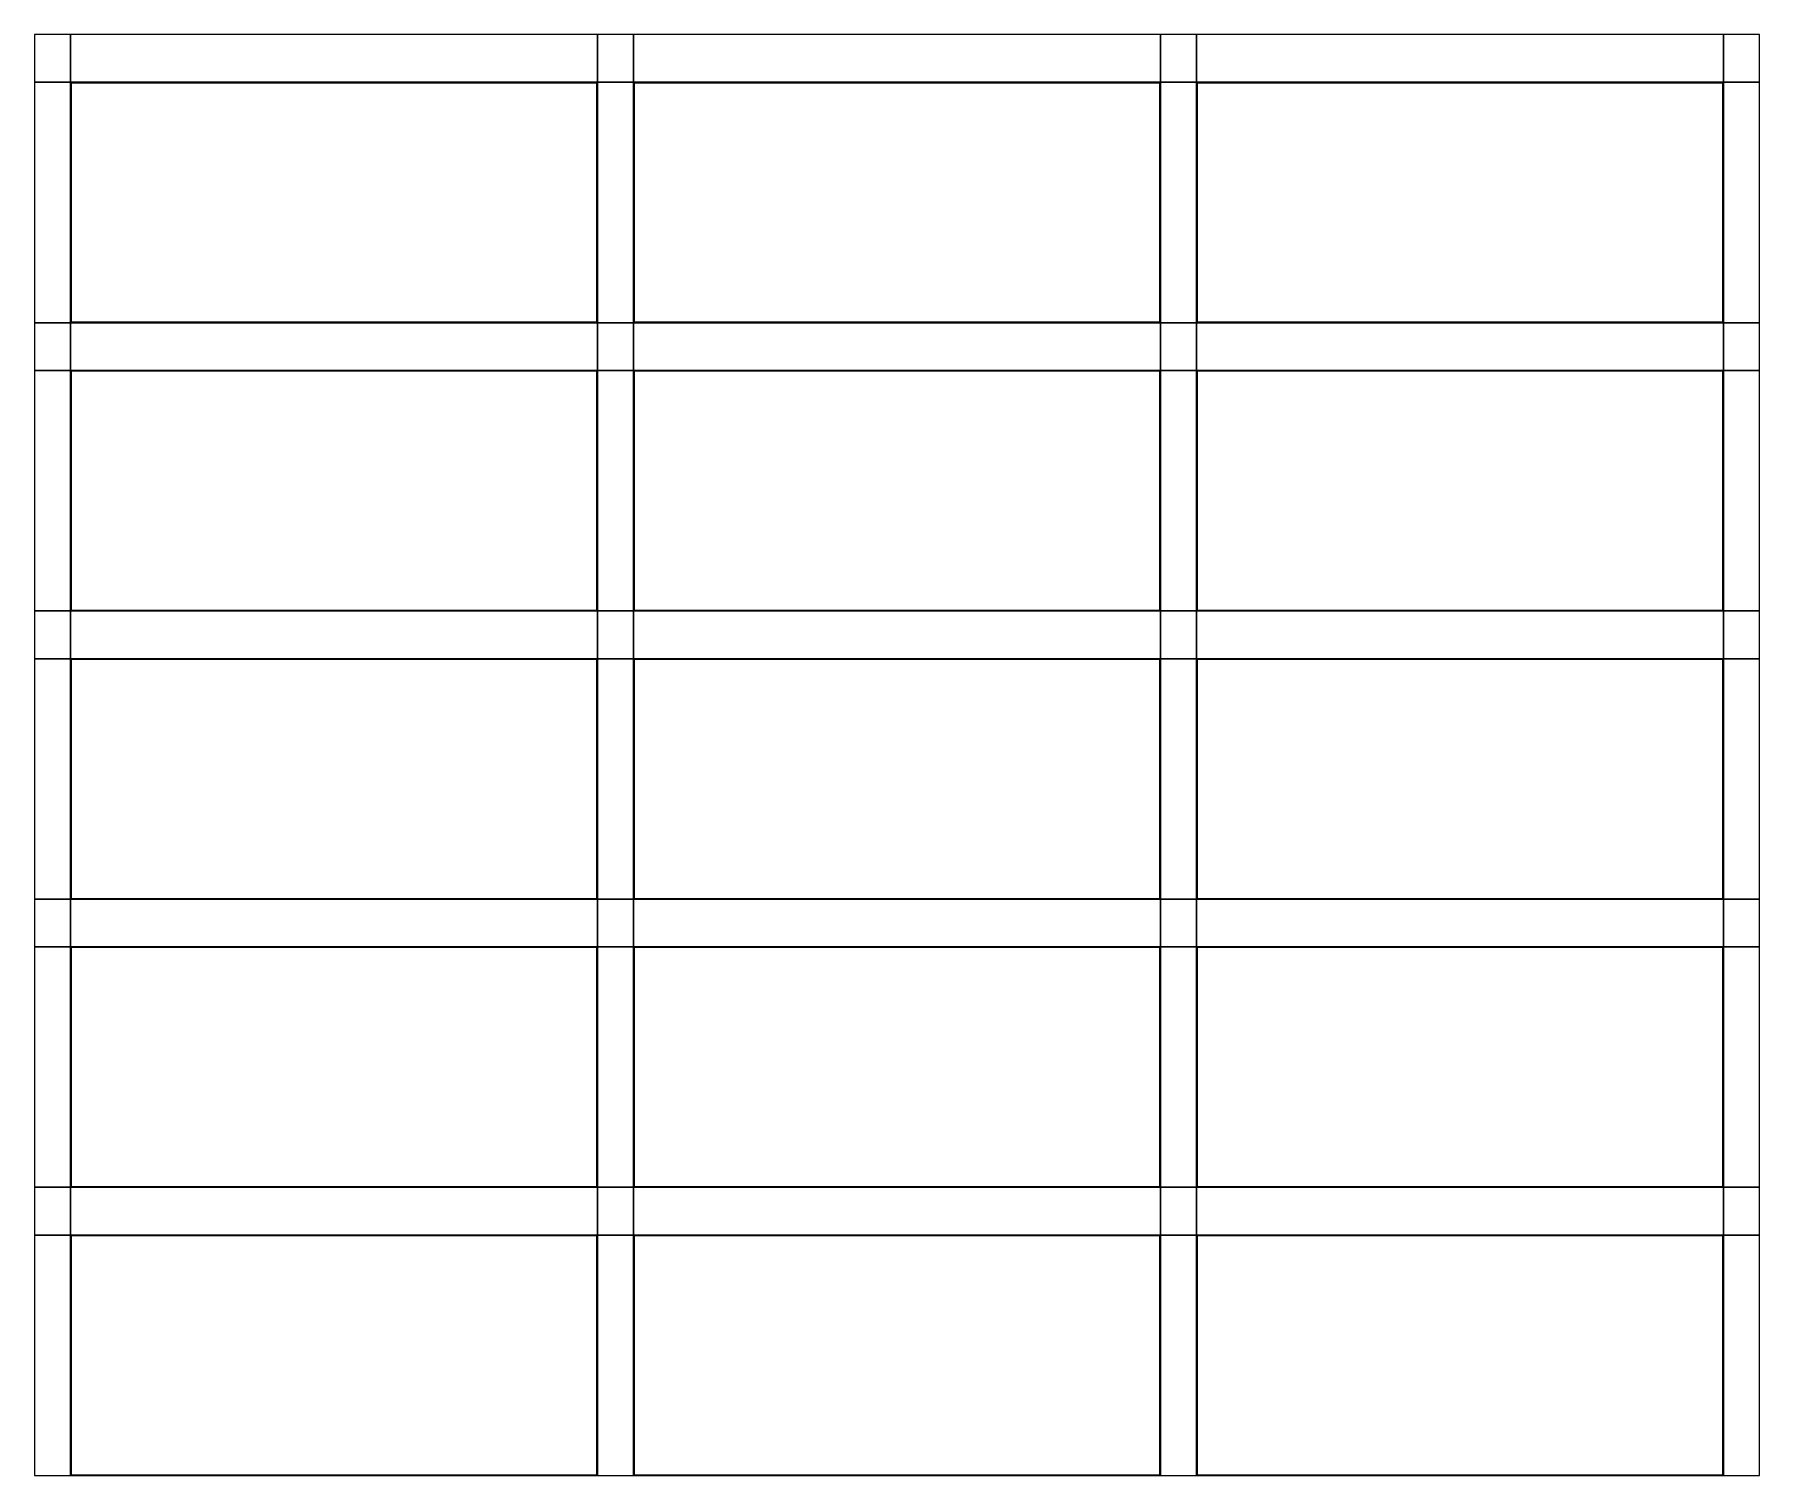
# Model space of a CAD drawing. Header units: inches. Extents: x -3 to 141, y 0 to 121.
import ezdxf

# ---------------------------------------------------------------- set-up
doc = ezdxf.new("R2010")
doc.units = ezdxf.units.IN
doc.header["$MEASUREMENT"] = 0
doc.layers.add('Default', color=178, linetype='Continuous', true_color=0x000000)

msp = doc.modelspace()

# ---------------------------------------------------------------- linework, layer by layer
at = {"layer": 'Default'}
for points in [[(-3, 116.625), (0, 116.625), (0, 120.625), (-3, 120.625)], [(0, 116.625), (44.125, 116.625), (44.125, 120.625), (0, 120.625)], [(44.125, 116.625), (47.125, 116.625), (47.125, 120.625), (44.125, 120.625)], [(47.125, 116.625), (91.25, 116.625), (91.25, 120.625), (47.125, 120.625)], [(91.25, 116.625), (94.25, 116.625), (94.25, 120.625), (91.25, 120.625)], [(94.25, 116.625), (138.375, 116.625), (138.375, 120.625), (94.25, 120.625)], [(138.375, 116.625), (141.375, 116.625), (141.375, 120.625), (138.375, 120.625)], [(-3, 96.5), (0, 96.5), (0, 116.625), (-3, 116.625)], [(0, 96.5), (44.125, 96.5), (44.125, 116.625), (0, 116.625)], [(0.0625, 96.5625), (44.0625, 96.5625), (44.0625, 116.5625), (0.0625, 116.5625)], [(44.125, 96.5), (47.125, 96.5), (47.125, 116.625), (44.125, 116.625)], [(47.125, 96.5), (91.25, 96.5), (91.25, 116.625), (47.125, 116.625)], [(47.1875, 96.5625), (91.1875, 96.5625), (91.1875, 116.5625), (47.1875, 116.5625)], [(91.25, 96.5), (94.25, 96.5), (94.25, 116.625), (91.25, 116.625)], [(94.25, 96.5), (138.375, 96.5), (138.375, 116.625), (94.25, 116.625)], [(94.3125, 96.5625), (138.3125, 96.5625), (138.3125, 116.5625), (94.3125, 116.5625)], [(138.375, 96.5), (141.375, 96.5), (141.375, 116.625), (138.375, 116.625)], [(-3, 92.5), (0, 92.5), (0, 96.5), (-3, 96.5)], [(0, 92.5), (44.125, 92.5), (44.125, 96.5), (0, 96.5)], [(44.125, 92.5), (47.125, 92.5), (47.125, 96.5), (44.125, 96.5)], [(47.125, 92.5), (91.25, 92.5), (91.25, 96.5), (47.125, 96.5)], [(91.25, 92.5), (94.25, 92.5), (94.25, 96.5), (91.25, 96.5)], [(94.25, 92.5), (138.375, 92.5), (138.375, 96.5), (94.25, 96.5)], [(138.375, 92.5), (141.375, 92.5), (141.375, 96.5), (138.375, 96.5)], [(-3, 72.375), (0, 72.375), (0, 92.5), (-3, 92.5)], [(0, 72.375), (44.125, 72.375), (44.125, 92.5), (0, 92.5)], [(0.0625, 72.4375), (44.0625, 72.4375), (44.0625, 92.4375), (0.0625, 92.4375)], [(44.125, 72.375), (47.125, 72.375), (47.125, 92.5), (44.125, 92.5)], [(47.125, 72.375), (91.25, 72.375), (91.25, 92.5), (47.125, 92.5)], [(47.1875, 72.4375), (91.1875, 72.4375), (91.1875, 92.4375), (47.1875, 92.4375)], [(91.25, 72.375), (94.25, 72.375), (94.25, 92.5), (91.25, 92.5)], [(94.25, 72.375), (138.375, 72.375), (138.375, 92.5), (94.25, 92.5)], [(94.3125, 72.4375), (138.3125, 72.4375), (138.3125, 92.4375), (94.3125, 92.4375)], [(138.375, 72.375), (141.375, 72.375), (141.375, 92.5), (138.375, 92.5)], [(-3, 68.375), (0, 68.375), (0, 72.375), (-3, 72.375)], [(0, 68.375), (44.125, 68.375), (44.125, 72.375), (0, 72.375)], [(44.125, 68.375), (47.125, 68.375), (47.125, 72.375), (44.125, 72.375)], [(47.125, 68.375), (91.25, 68.375), (91.25, 72.375), (47.125, 72.375)], [(91.25, 68.375), (94.25, 68.375), (94.25, 72.375), (91.25, 72.375)], [(94.25, 68.375), (138.375, 68.375), (138.375, 72.375), (94.25, 72.375)], [(138.375, 68.375), (141.375, 68.375), (141.375, 72.375), (138.375, 72.375)], [(-3, 48.25), (0, 48.25), (0, 68.375), (-3, 68.375)], [(0, 48.25), (44.125, 48.25), (44.125, 68.375), (0, 68.375)], [(0.0625, 48.3125), (44.0625, 48.3125), (44.0625, 68.3125), (0.0625, 68.3125)], [(44.125, 48.25), (47.125, 48.25), (47.125, 68.375), (44.125, 68.375)], [(47.125, 48.25), (91.25, 48.25), (91.25, 68.375), (47.125, 68.375)], [(47.1875, 48.3125), (91.1875, 48.3125), (91.1875, 68.3125), (47.1875, 68.3125)], [(91.25, 48.25), (94.25, 48.25), (94.25, 68.375), (91.25, 68.375)], [(94.25, 48.25), (138.375, 48.25), (138.375, 68.375), (94.25, 68.375)], [(94.3125, 48.3125), (138.3125, 48.3125), (138.3125, 68.3125), (94.3125, 68.3125)], [(138.375, 48.25), (141.375, 48.25), (141.375, 68.375), (138.375, 68.375)], [(-3, 44.25), (0, 44.25), (0, 48.25), (-3, 48.25)], [(0, 44.25), (44.125, 44.25), (44.125, 48.25), (0, 48.25)], [(44.125, 44.25), (47.125, 44.25), (47.125, 48.25), (44.125, 48.25)], [(47.125, 44.25), (91.25, 44.25), (91.25, 48.25), (47.125, 48.25)], [(91.25, 44.25), (94.25, 44.25), (94.25, 48.25), (91.25, 48.25)], [(94.25, 44.25), (138.375, 44.25), (138.375, 48.25), (94.25, 48.25)], [(138.375, 44.25), (141.375, 44.25), (141.375, 48.25), (138.375, 48.25)], [(-3, 24.125), (0, 24.125), (0, 44.25), (-3, 44.25)], [(0, 24.125), (44.125, 24.125), (44.125, 44.25), (0, 44.25)], [(0.0625, 24.1875), (44.0625, 24.1875), (44.0625, 44.1875), (0.0625, 44.1875)], [(44.125, 24.125), (47.125, 24.125), (47.125, 44.25), (44.125, 44.25)], [(47.125, 24.125), (91.25, 24.125), (91.25, 44.25), (47.125, 44.25)], [(47.1875, 24.1875), (91.1875, 24.1875), (91.1875, 44.1875), (47.1875, 44.1875)], [(91.25, 24.125), (94.25, 24.125), (94.25, 44.25), (91.25, 44.25)], [(94.25, 24.125), (138.375, 24.125), (138.375, 44.25), (94.25, 44.25)], [(94.3125, 24.1875), (138.3125, 24.1875), (138.3125, 44.1875), (94.3125, 44.1875)], [(138.375, 24.125), (141.375, 24.125), (141.375, 44.25), (138.375, 44.25)], [(-3, 20.125), (0, 20.125), (0, 24.125), (-3, 24.125)], [(0, 20.125), (44.125, 20.125), (44.125, 24.125), (0, 24.125)], [(44.125, 20.125), (47.125, 20.125), (47.125, 24.125), (44.125, 24.125)], [(47.125, 20.125), (91.25, 20.125), (91.25, 24.125), (47.125, 24.125)], [(91.25, 20.125), (94.25, 20.125), (94.25, 24.125), (91.25, 24.125)], [(94.25, 20.125), (138.375, 20.125), (138.375, 24.125), (94.25, 24.125)], [(138.375, 20.125), (141.375, 20.125), (141.375, 24.125), (138.375, 24.125)], [(-3, 0), (0, 0), (0, 20.125), (-3, 20.125)], [(0, 0), (44.125, 0), (44.125, 20.125), (0, 20.125)], [(0.0625, 0.0625), (44.0625, 0.0625), (44.0625, 20.0625), (0.0625, 20.0625)], [(44.125, 0), (47.125, 0), (47.125, 20.125), (44.125, 20.125)], [(47.125, 0), (91.25, 0), (91.25, 20.125), (47.125, 20.125)], [(47.1875, 0.0625), (91.1875, 0.0625), (91.1875, 20.0625), (47.1875, 20.0625)], [(91.25, 0), (94.25, 0), (94.25, 20.125), (91.25, 20.125)], [(94.25, 0), (138.375, 0), (138.375, 20.125), (94.25, 20.125)], [(94.3125, 0.0625), (138.3125, 0.0625), (138.3125, 20.0625), (94.3125, 20.0625)], [(138.375, 0), (141.375, 0), (141.375, 20.125), (138.375, 20.125)]]:
    msp.add_lwpolyline(points, close=True, dxfattribs=at)

doc.saveas('drawing.dxf')
